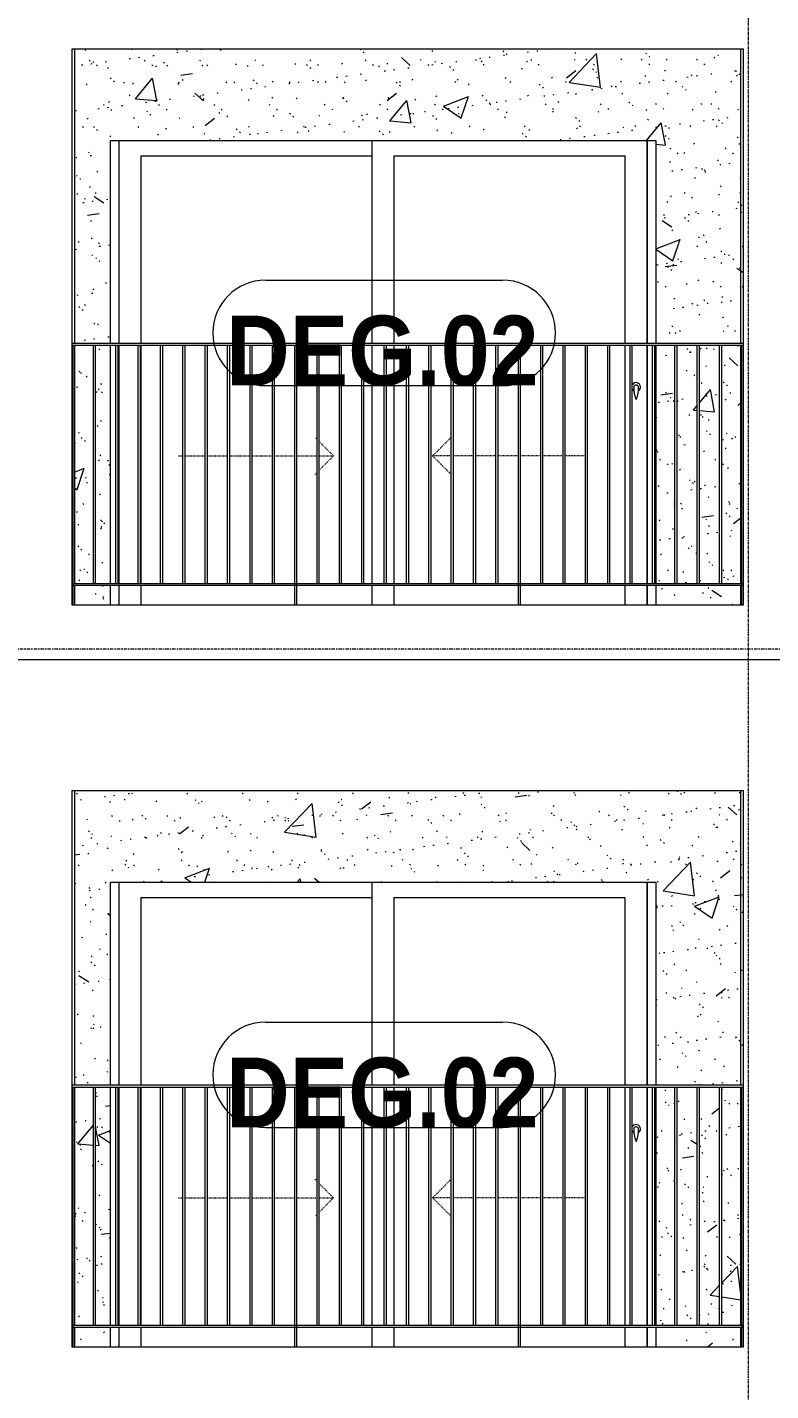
# Model space of a CAD drawing. Header units: millimetres. Extents: x -134153 to 99383, y -5233 to 35400.
# Drawn here: x 19153 to 22561, y 5600 to 11849 of the extents above; entities that cross this region are included whole.
import ezdxf

# ---------------------------------------------------------------- set-up
doc = ezdxf.new("R2010")
doc.units = ezdxf.units.MM
for name, pattern in [('Centre', [31.75, 6.35, -4.7625, 15.875, -4.7625]), ('Dash', [6, 3, -3]), ('Grid Line', [22.225, 12.7, -3.175, 3.175, -3.175])]:
    doc.linetypes.add(name, pattern=pattern)
for name, color, linetype, lineweight in [('0-2', 250, 'Continuous', 5), ('A-DOOR', 31, 'Continuous', 9), ('A-DOOR-FRAM', 31, 'Continuous', 9), ('A-DOOR-HDLN', 31, 'Dash', 9), ('A-DOOR-IDEN', 31, 'Continuous', 9), ('A-FLOR-HRAL', 11, 'Continuous', 9), ('A-FLOR-LEVL-2', 51, 'Centre', 9), ('A-WALL', 113, 'Continuous', 9), ('A-WALL-PATT-1', 9, 'Continuous', 9), ('I-WALL-1', 7, 'Continuous', 9), ('S-GRID-1', 1, 'Grid Line', 9)]:
    doc.layers.add(name, color=color, linetype=linetype, lineweight=lineweight)
doc.styles.add('Arial_B_2', font='arialbd_0.ttf', dxfattribs={"width": 0.9, "height": 320})
pattern_1 = [(50, (82572.6, 0), (1165.978, -102.01), [121.92, -1341.12]), (355, (82572.6, 0), (-225.554, 1222.763), [97.536, -1072.896]), (100.451, (82669.8, -8.5), (940.433, 1120.746), [103.616, -1139.776]), (46.184, (82572.6, 325.1), (1734.906, -269.074), [182.88, -2011.68]), (96.636, (82717.2, 302.7), (1519.38, 1583.54), [155.42, -1709.66]), (351.184, (82572.6, 325.1), (1519.39, 1583.52), [146.3, -1609.34]), (21, (82735.2, 243.8), (970.332, -654.498), [121.92, -1341.12]), (326, (82735.2, 243.8), (395.533, 1178.804), [97.536, -1072.896]), (71.451, (82816, 189.3), (1365.87, 524.296), [103.616, -1139.776]), (37.5, (82572.62, 0), (19.767, 541.153), [53.645, -1006.246, 53.645, -1035.507, -1076.96]), (37.5, (82572.62, 0), (19.767, 541.153), [-2149.043, 53.645, -1023.315]), (7.5, (82572.6, 0), (427.646, 641.156), [53.645, -567.334, 53.645, -981.862, -410.464]), (7.5, (82572.6, 0), (427.646, 641.156), [-1656.486, 53.645, -356.82]), (327.5, (82210.1, 0), (867.782, -36.665), [53.645, -352.755, 53.645, -1214.323, -1682.496]), (327.5, (82210.1, 0), (867.782, -36.665), [-1674.368, 53.645, -1628.85]), (317.5, (82047.56, 0), (948.028, 162.73), [53.645, -474.675, 53.645, -788.416, -1194.816]), (317.5, (82047.56, 0), (948.028, 162.73), [-1370.38, 53.645, -1141.17])]
pattern_2 = [(37.5, (82572.62, 0), (-5.1206, 156.61216), [5.364, -118.181, 5.364, -132.812, -132.08]), (37.5, (82572.62, 0), (-5.1206, 156.61216), [-261.722, 5.364, -126.716]), (7.5, (82572.62, 0), (143.847, 229.3842), [5.364, -61.285, 5.364, -105.989, -42.672]), (7.5, (82572.62, 0), (143.847, 229.3842), [-178.003, 5.364, -37.308]), (327.5, (82472.65, 0), (253.1176, 0.4601), [5.364, -35.276, 5.364, -140.94, -191.008]), (327.5, (82472.65, 0), (253.1176, 0.4601), [-186.944, 5.364, -185.644]), (317.5, (82472.65, 0), (244.3381, 71.3376), [5.364, -14.956, 5.364, -90.546, -109.728]), (317.5, (82472.65, 0), (244.3381, 71.3376), [-116.23, 5.364, -104.364])]

# ---------------------------------------------------------------- blocks, each defined once
blk = doc.blocks.new('NCV_TKTC_TANG 2_rvt-2-TKCS_MẶT ĐỨNG HƯỚNG NAM')
at = {"layer": 'A-WALL-PATT-1'}
h = blk.add_hatch(dxfattribs=at)
h.set_pattern_fill('FP_31', color=256, style=0, pattern_type=2)
h.set_pattern_definition(pattern_1)
h.paths.add_polyline_path([(57862.6, 5800), (58027.6, 5800), (58027.6, 5890), (57862.6, 5890)])
h.paths.add_polyline_path([(60917.6, 5800), (60917.6, 5890), (60527.6, 5890), (60527.6, 5800), (60901.2, 5800)])
h.paths.add_polyline_path([(60727.6, 5900), (60820.1, 5900), (60820.1, 6990), (60727.6, 6990), (60727.6, 6050)])
h.paths.add_polyline_path([(60917.6, 5900), (60917.6, 6990), (60830.1, 6990), (60830.1, 5900), (60883.7, 5900)])
h.paths.add_polyline_path([(60717.6, 5900), (60717.6, 6990), (60625.1, 6990), (60625.1, 5900)])
h.paths.add_polyline_path([(60615.1, 5900), (60615.1, 6990), (60527.6, 6990), (60527.6, 5900)])
h.paths.add_polyline_path([(58027.6, 5900), (58027.6, 6990), (57960.1, 6990), (57960.1, 5900)])
h.paths.add_polyline_path([(57950.1, 5900), (57950.1, 6990), (57862.6, 6990), (57862.6, 5900), (57880.7, 5900)])
h.paths.add_polyline_path([(60686.6, 7000), (60917.6, 7000), (60917.6, 8350), (57862.6, 8350), (57862.6, 7000), (58027.6, 7000), (58027.6, 7930), (60527.6, 7930), (60527.6, 7000), (60559.4, 7000)])
h = blk.add_hatch(dxfattribs=at)
h.set_pattern_fill('FP_32', color=256, style=0, pattern_type=2)
h.set_pattern_definition(pattern_2)
h.paths.add_polyline_path([(57862.6, 5800), (58027.6, 5800), (58027.6, 5890), (57862.6, 5890)])
h.paths.add_polyline_path([(60917.6, 5800), (60917.6, 5890), (60527.6, 5890), (60527.6, 5800), (60901.2, 5800)])
h.paths.add_polyline_path([(60727.6, 5900), (60820.1, 5900), (60820.1, 6990), (60727.6, 6990), (60727.6, 6050)])
h.paths.add_polyline_path([(60917.6, 5900), (60917.6, 6990), (60830.1, 6990), (60830.1, 5900), (60883.7, 5900)])
h.paths.add_polyline_path([(60717.6, 5900), (60717.6, 6990), (60625.1, 6990), (60625.1, 5900)])
h.paths.add_polyline_path([(60615.1, 5900), (60615.1, 6990), (60527.6, 6990), (60527.6, 5900)])
h.paths.add_polyline_path([(58027.6, 5900), (58027.6, 6990), (57960.1, 6990), (57960.1, 5900)])
h.paths.add_polyline_path([(57950.1, 5900), (57950.1, 6990), (57862.6, 6990), (57862.6, 5900), (57880.7, 5900)])
h.paths.add_polyline_path([(60686.6, 7000), (60917.6, 7000), (60917.6, 8350), (57862.6, 8350), (57862.6, 7000), (58027.6, 7000), (58027.6, 7930), (60527.6, 7930), (60527.6, 7000), (60559.4, 7000)])
h = blk.add_hatch(dxfattribs=at)
h.set_pattern_fill('FP_31', color=256, style=0, pattern_type=2)
h.set_pattern_definition(pattern_1)
h.paths.add_polyline_path([(60917.6, 5800), (60922.6, 5800), (60922.6, 5890), (60917.6, 5890), (60917.6, 5812.5)])
h.paths.add_polyline_path([(60918.1, 5900), (60922.6, 5900), (60921.7, 6990), (60917.6, 6990), (60917.6, 5900)])
h.paths.add_polyline_path([(60921.7, 7000), (60927.6, 7000), (60926.1, 8350), (60917.6, 8350), (60917.6, 7000)])
h = blk.add_hatch(dxfattribs=at)
h.set_pattern_fill('FP_32', color=256, style=0, pattern_type=2)
h.set_pattern_definition(pattern_2)
h.paths.add_polyline_path([(60917.6, 5800), (60922.6, 5800), (60922.6, 5890), (60917.6, 5890), (60917.6, 5812.5)])
h.paths.add_polyline_path([(60918.1, 5900), (60922.6, 5900), (60921.7, 6990), (60917.6, 6990), (60917.6, 5900)])
h.paths.add_polyline_path([(60921.7, 7000), (60927.6, 7000), (60926.1, 8350), (60917.6, 8350), (60917.6, 7000)])
at = {"layer": 'I-WALL-1'}
for p, q in [((57862.6, 8350), (57862.6, 7000)), ((60917.6, 7000), (60917.6, 8350)), ((58027.6, 7000), (58027.6, 7930)), ((58027.6, 7930), (60527.6, 7930)), ((60527.6, 7930), (60527.6, 7000)), ((57862.6, 6990), (57862.6, 5900)), ((58027.6, 5900), (58027.6, 6990)), ((60527.6, 6990), (60527.6, 5900)), ((60917.6, 5900), (60917.6, 6990)), ((57862.6, 5890), (57862.6, 5800)), ((58027.6, 5800), (58027.6, 5890)), ((60527.6, 5890), (60527.6, 5800)), ((60917.6, 5800), (60917.6, 5890))]:
    blk.add_line(p, q, dxfattribs=at)
blk = doc.blocks.new('NCV_TKTC_TANG 3 - 4_rvt-4-TKCS_MẶT ĐỨNG HƯỚNG NAM')
at = {"layer": 'A-WALL-PATT-1'}
h = blk.add_hatch(dxfattribs=at)
h.set_pattern_fill('FP_31', color=256, style=0, pattern_type=2)
h.set_pattern_definition(pattern_1)
h.paths.add_polyline_path([(60891.9, 9200), (60917.6, 9200), (60917.6, 9290), (60527.6, 9290), (60527.6, 9200), (60757.7, 9200)])
h.paths.add_polyline_path([(57862.6, 9200), (58027.6, 9200), (58027.6, 9290), (57862.6, 9290)])
h.paths.add_polyline_path([(60757.7, 9300), (60820.1, 9300), (60820.1, 10390), (60727.6, 10390), (60727.6, 9300)])
h.paths.add_polyline_path([(57880.7, 9300), (57950.1, 9300), (57950.1, 10390), (57862.6, 10390), (57862.6, 9300)])
h.paths.add_polyline_path([(60830.1, 9300), (60917.6, 9300), (60917.6, 10390), (60830.1, 10390), (60830.1, 9321.9)])
h.paths.add_polyline_path([(58027.6, 9300), (58027.6, 10390), (57960.1, 10390), (57960.1, 9300)])
h.paths.add_polyline_path([(60527.6, 9300), (60615.1, 9300), (60615.1, 10390), (60527.6, 10390), (60527.6, 9700)])
h.paths.add_polyline_path([(60625.1, 9300), (60717.6, 9300), (60717.6, 10390), (60625.1, 10390), (60625.1, 9578.1)])
h.paths.add_polyline_path([(60690.7, 10400), (60917.6, 10400), (60917.6, 11750), (57862.6, 11750), (57862.6, 10400), (58027.6, 10400), (58027.6, 11330), (60527.6, 11330), (60527.6, 10400), (60686.6, 10400)])
h = blk.add_hatch(dxfattribs=at)
h.set_pattern_fill('FP_32', color=256, style=0, pattern_type=2)
h.set_pattern_definition(pattern_2)
h.paths.add_polyline_path([(60891.9, 9200), (60917.6, 9200), (60917.6, 9290), (60527.6, 9290), (60527.6, 9200), (60757.7, 9200)])
h.paths.add_polyline_path([(57862.6, 9200), (58027.6, 9200), (58027.6, 9290), (57862.6, 9290)])
h.paths.add_polyline_path([(60757.7, 9300), (60820.1, 9300), (60820.1, 10390), (60727.6, 10390), (60727.6, 9300)])
h.paths.add_polyline_path([(57880.7, 9300), (57950.1, 9300), (57950.1, 10390), (57862.6, 10390), (57862.6, 9300)])
h.paths.add_polyline_path([(60830.1, 9300), (60917.6, 9300), (60917.6, 10390), (60830.1, 10390), (60830.1, 9321.9)])
h.paths.add_polyline_path([(58027.6, 9300), (58027.6, 10390), (57960.1, 10390), (57960.1, 9300)])
h.paths.add_polyline_path([(60527.6, 9300), (60615.1, 9300), (60615.1, 10390), (60527.6, 10390), (60527.6, 9700)])
h.paths.add_polyline_path([(60625.1, 9300), (60717.6, 9300), (60717.6, 10390), (60625.1, 10390), (60625.1, 9578.1)])
h.paths.add_polyline_path([(60690.7, 10400), (60917.6, 10400), (60917.6, 11750), (57862.6, 11750), (57862.6, 10400), (58027.6, 10400), (58027.6, 11330), (60527.6, 11330), (60527.6, 10400), (60686.6, 10400)])
h = blk.add_hatch(dxfattribs=at)
h.set_pattern_fill('FP_31', color=256, style=0, pattern_type=2)
h.set_pattern_definition(pattern_1)
h.paths.add_polyline_path([(60917.6, 9200), (60922.6, 9200), (60922.6, 9290), (60917.6, 9290), (60917.6, 9212.5)])
h.paths.add_polyline_path([(60918.1, 9300), (60922.6, 9300), (60921.7, 10390), (60917.6, 10390), (60917.6, 9300)])
h.paths.add_polyline_path([(60921.7, 10400), (60927.6, 10400), (60926.1, 11750), (60917.6, 11750), (60917.6, 10400)])
h = blk.add_hatch(dxfattribs=at)
h.set_pattern_fill('FP_32', color=256, style=0, pattern_type=2)
h.set_pattern_definition(pattern_2)
h.paths.add_polyline_path([(60917.6, 9200), (60922.6, 9200), (60922.6, 9290), (60917.6, 9290), (60917.6, 9212.5)])
h.paths.add_polyline_path([(60918.1, 9300), (60922.6, 9300), (60921.7, 10390), (60917.6, 10390), (60917.6, 9300)])
h.paths.add_polyline_path([(60921.7, 10400), (60927.6, 10400), (60926.1, 11750), (60917.6, 11750), (60917.6, 10400)])
at = {"layer": 'I-WALL-1'}
for p, q in [((57862.6, 11750), (57862.6, 10400)), ((60917.6, 10400), (60917.6, 11750)), ((58027.6, 10400), (58027.6, 11330)), ((58027.6, 11330), (60527.6, 11330)), ((60527.6, 11330), (60527.6, 10400)), ((57862.6, 10390), (57862.6, 9300)), ((58027.6, 9300), (58027.6, 10390)), ((60527.6, 10390), (60527.6, 9300)), ((60917.6, 9300), (60917.6, 10390)), ((57862.6, 9290), (57862.6, 9200)), ((58027.6, 9200), (58027.6, 9290)), ((60527.6, 9290), (60527.6, 9200)), ((60917.6, 9200), (60917.6, 9290))]:
    blk.add_line(p, q, dxfattribs=at)
blk = doc.blocks.new('DEG_02-DEG_03 - DEG_02-2500x2400mm-CỬA ĐI 02 CÁNH TRƯỢT-V253-TKCS_MẶT ĐỨNG HƯỚNG NAM')
at = {"layer": 'A-DOOR'}
for p, q in [((59227.6, 10400), (59227.6, 11330)), ((60487.6, 11330), (60487.6, 10400)), ((58167.6, 11260), (58167.6, 10400)), ((58167.6, 11260), (59227.6, 11260)), ((59327.6, 11260), (59327.6, 10400)), ((59327.6, 11260), (60387.6, 11260)), ((60387.6, 10400), (60387.6, 11260)), ((58167.6, 10390), (58167.6, 9300)), ((59227.6, 9300), (59227.6, 10390)), ((59327.6, 10390), (59327.6, 9300)), ((60387.6, 9300), (60387.6, 10390)), ((60487.6, 10390), (60487.6, 9300)), ((58167.6, 9290), (58167.6, 9200)), ((59227.6, 9200), (59227.6, 9290)), ((59327.6, 9290), (59327.6, 9200)), ((60387.6, 9200), (60387.6, 9290)), ((60487.6, 9290), (60487.6, 9200))]:
    blk.add_line(p, q, dxfattribs=at)
at = {"layer": 'A-DOOR', "flags": 128}
blk.add_lwpolyline([(60439.1, 10208.7), (60439.1, 10208.7), (60439, 10208.7), (60439, 10208.7), (60439, 10208.7), (60439, 10208.7), (60439, 10208.7), (60439, 10208.7), (60438.9, 10208.7), (60438.9, 10208.7), (60438.9, 10208.7), (60438.9, 10208.7), (60438.8, 10208.7), (60438.8, 10208.7), (60438.8, 10208.7), (60438.7, 10208.7), (60438.7, 10208.7), (60438.7, 10208.7), (60438.6, 10208.7), (60438.6, 10208.7), (60438.5, 10208.7), (60438.5, 10208.7), (60438.4, 10208.7), (60438.4, 10208.7), (60438.3, 10208.7), (60438.3, 10208.7), (60438.2, 10208.7), (60438.2, 10208.7), (60438.1, 10208.7), (60438.1, 10208.7), (60438, 10208.7), (60437.9, 10208.7), (60437.9, 10208.7), (60437.8, 10208.7), (60437.8, 10208.7), (60437.7, 10208.7), (60437.6, 10208.7), (60437.6, 10208.7), (60437.5, 10208.7), (60437.5, 10208.7), (60437.4, 10208.7), (60437.3, 10208.7), (60437.3, 10208.7), (60437.2, 10208.7), (60437.2, 10208.7), (60437.1, 10208.7), (60437.1, 10208.7), (60437, 10208.7), (60436.9, 10208.7), (60436.9, 10208.7), (60436.8, 10208.7), (60436.8, 10208.7), (60436.7, 10208.7), (60436.7, 10208.7), (60436.6, 10208.7), (60436.6, 10208.7), (60436.5, 10208.7), (60436.5, 10208.7), (60436.5, 10208.7), (60436.4, 10208.7), (60436.4, 10208.7), (60436.3, 10208.7), (60436.3, 10208.7), (60436.3, 10208.7), (60436.2, 10208.7), (60436.2, 10208.7), (60436.2, 10208.7), (60436.2, 10208.7), (60436.2, 10208.7), (60436.1, 10208.7), (60436.1, 10208.7), (60436.1, 10208.7), (60436.1, 10208.7), (60436.1, 10208.7), (60436.1, 10208.7), (60436.1, 10208.7)], dxfattribs=at)
at = {"layer": 'A-DOOR'}
for centre, radius, start, end in [((60437.6, 10200), 20, 0, 150), ((60437.6, 10200), 20, 210, 240), ((60436.1, 10199.2), 9.45, 90, 180), ((60591.4, 10199.2), 164.8, 180, 199.13397), ((60439.1, 10199.2), 9.45, 0, 90), ((60283.8, 10199.2), 164.8, 340.86603, 0), ((60437.6, 10200), 20, 300, 0), ((60437.9, 10146), 2.34, 199.13397, 261.03098), ((60437.2, 10146), 2.34, 278.96902, 340.86603)]:
    blk.add_arc(centre, radius, start, end, dxfattribs=at)
at = {"layer": 'A-DOOR-FRAM'}
for p, q in [((58067.6, 10400), (58067.6, 11330)), ((60487.6, 10400), (60487.6, 11330)), ((58067.6, 9300), (58067.6, 10390)), ((60487.6, 9300), (60487.6, 10390)), ((58067.6, 9200), (58067.6, 9290)), ((60487.6, 9200), (60487.6, 9290))]:
    blk.add_line(p, q, dxfattribs=at)
at = {"layer": 'A-DOOR-HDLN'}
for p, q in [((58975.1, 9959.5), (58965.5, 9969.1)), ((59050.3, 9884.2), (58985.1, 9949.5)), ((59504.8, 9884.2), (59589.7, 9969.1)), ((58340.3, 9884.2), (58360.1, 9884.2)), ((58370.1, 9884.2), (58462.6, 9884.2)), ((58472.6, 9884.2), (58565.1, 9884.2)), ((58575.1, 9884.2), (58667.6, 9884.2)), ((58677.6, 9884.2), (58770.1, 9884.2)), ((58780.1, 9884.2), (58872.6, 9884.2)), ((58882.6, 9884.2), (58975.1, 9884.2)), ((59050.3, 9884.2), (58985.1, 9819)), ((58985.1, 9884.2), (59050.3, 9884.2)), ((59504.8, 9884.2), (59589.7, 9799.4)), ((59590.1, 9884.2), (59504.8, 9884.2)), ((59692.6, 9884.2), (59600.1, 9884.2)), ((59795.1, 9884.2), (59702.6, 9884.2)), ((59897.6, 9884.2), (59805.1, 9884.2)), ((60000.1, 9884.2), (59907.6, 9884.2)), ((60102.6, 9884.2), (60010.1, 9884.2)), ((60205.1, 9884.2), (60112.6, 9884.2)), ((58975.1, 9809), (58965.5, 9799.4))]:
    blk.add_line(p, q, dxfattribs=at)
blk = doc.blocks.new('Railing - 10mm-1251313-TKCS_MẶT ĐỨNG HƯỚNG NAM')
at = {"layer": 'A-FLOR-HRAL'}
for p, q in [((52620.064287, 5900), (52620.064287, 6990)), ((52630.064287, 5900), (52630.064287, 6990))]:
    blk.add_line(p, q, dxfattribs=at)
blk = doc.blocks.new('Railing - 50 x 10mm-1251315-TKCS_MẶT ĐỨNG HƯỚNG NAM')
at = {"layer": 'A-FLOR-HRAL'}
for p, q in [((51697.564287, 5800), (51697.564287, 6990)), ((51707.564287, 6990), (51697.564287, 6990)), ((51707.564287, 5800), (51707.564287, 6990))]:
    blk.add_line(p, q, dxfattribs=at)
blk = doc.blocks.new('Railing - 50 x 10mm-1251311-TKCS_MẶT ĐỨNG HƯỚNG NAM')
at = {"layer": 'A-FLOR-HRAL'}
for p in [(52722.564287, 5800), (52727.564287, 6990)]:
    blk.add_line(p, (52722.564287, 6990), dxfattribs=at)
blk = doc.blocks.new('Railing - 50 x 10mm-V289-TKCS_MẶT ĐỨNG HƯỚNG NAM')
at = {"layer": 'A-FLOR-HRAL'}
for p, q in [((49657.564287, 6990), (49652.564287, 6990)), ((49657.564287, 5800), (49657.564287, 6990))]:
    blk.add_line(p, q, dxfattribs=at)
blk = doc.blocks.new('Railing - Railing-1266134-TKCS_MẶT ĐỨNG HƯỚNG NAM')
at = {"layer": 'A-FLOR-HRAL'}
for p, q in [((57852.564287, 5900), (60927.564287, 5900)), ((60927.564287, 5890), (57852.564287, 5890))]:
    blk.add_line(p, q, dxfattribs=at)
for name, p in [('Railing - 50 x 10mm-V289-TKCS_MẶT ĐỨNG HƯỚNG NAM', (8200, 0)), ('Railing - 10mm-1251313-TKCS_MẶT ĐỨNG HƯỚNG NAM', (5330, 0)), ('Railing - 10mm-1251313-TKCS_MẶT ĐỨNG HƯỚNG NAM', (5432.5, 0)), ('Railing - 10mm-1251313-TKCS_MẶT ĐỨNG HƯỚNG NAM', (5535, 0)), ('Railing - 10mm-1251313-TKCS_MẶT ĐỨNG HƯỚNG NAM', (5637.5, 0)), ('Railing - 10mm-1251313-TKCS_MẶT ĐỨNG HƯỚNG NAM', (5740, 0)), ('Railing - 10mm-1251313-TKCS_MẶT ĐỨNG HƯỚNG NAM', (5842.5, 0)), ('Railing - 10mm-1251313-TKCS_MẶT ĐỨNG HƯỚNG NAM', (5945, 0)), ('Railing - 10mm-1251313-TKCS_MẶT ĐỨNG HƯỚNG NAM', (6047.5, 0)), ('Railing - 10mm-1251313-TKCS_MẶT ĐỨNG HƯỚNG NAM', (6150, 0)), ('Railing - 50 x 10mm-1251315-TKCS_MẶT ĐỨNG HƯỚNG NAM', (7175, 0)), ('Railing - 10mm-1251313-TKCS_MẶT ĐỨNG HƯỚNG NAM', (6355, 0)), ('Railing - 10mm-1251313-TKCS_MẶT ĐỨNG HƯỚNG NAM', (6457.5, 0)), ('Railing - 10mm-1251313-TKCS_MẶT ĐỨNG HƯỚNG NAM', (6560, 0)), ('Railing - 10mm-1251313-TKCS_MẶT ĐỨNG HƯỚNG NAM', (6662.5, 0)), ('Railing - 10mm-1251313-TKCS_MẶT ĐỨNG HƯỚNG NAM', (6765, 0)), ('Railing - 10mm-1251313-TKCS_MẶT ĐỨNG HƯỚNG NAM', (6867.5, 0)), ('Railing - 10mm-1251313-TKCS_MẶT ĐỨNG HƯỚNG NAM', (6970, 0)), ('Railing - 10mm-1251313-TKCS_MẶT ĐỨNG HƯỚNG NAM', (7072.5, 0)), ('Railing - 10mm-1251313-TKCS_MẶT ĐỨNG HƯỚNG NAM', (7175, 0)), ('Railing - 50 x 10mm-1251315-TKCS_MẶT ĐỨNG HƯỚNG NAM', (8200, 0)), ('Railing - 10mm-1251313-TKCS_MẶT ĐỨNG HƯỚNG NAM', (7380, 0)), ('Railing - 10mm-1251313-TKCS_MẶT ĐỨNG HƯỚNG NAM', (7482.5, 0)), ('Railing - 10mm-1251313-TKCS_MẶT ĐỨNG HƯỚNG NAM', (7585, 0)), ('Railing - 10mm-1251313-TKCS_MẶT ĐỨNG HƯỚNG NAM', (7687.5, 0)), ('Railing - 10mm-1251313-TKCS_MẶT ĐỨNG HƯỚNG NAM', (7790, 0)), ('Railing - 10mm-1251313-TKCS_MẶT ĐỨNG HƯỚNG NAM', (7892.5, 0)), ('Railing - 10mm-1251313-TKCS_MẶT ĐỨNG HƯỚNG NAM', (7995, 0)), ('Railing - 10mm-1251313-TKCS_MẶT ĐỨNG HƯỚNG NAM', (8097.5, 0)), ('Railing - 10mm-1251313-TKCS_MẶT ĐỨNG HƯỚNG NAM', (8200, 0)), ('Railing - 50 x 10mm-1251311-TKCS_MẶT ĐỨNG HƯỚNG NAM', (8200, 0))]:
    blk.add_blockref(name, p)
blk = doc.blocks.new('Top Rail Type - Top Rail_Internal_-1266138-TKCS_MẶT ĐỨNG HƯỚNG NAM')
at = {"layer": 'A-FLOR-HRAL'}
for p, q in [((60927.564287, 7000), (57852.564287, 7000)), ((60927.564287, 6990), (57852.564287, 6990))]:
    blk.add_line(p, q, dxfattribs=at)
blk = doc.blocks.new('Railing - Railing-2456595-TKCS_MẶT ĐỨNG HƯỚNG NAM')
at = {"layer": 'A-FLOR-HRAL'}
for p, q in [((57852.564287, 9300), (60927.564287, 9300)), ((60927.564287, 9290), (57852.564287, 9290))]:
    blk.add_line(p, q, dxfattribs=at)
for name, p in [('Railing - 50 x 10mm-V289-TKCS_MẶT ĐỨNG HƯỚNG NAM', (8200, 3400)), ('Railing - 10mm-1251313-TKCS_MẶT ĐỨNG HƯỚNG NAM', (5330, 3400)), ('Railing - 10mm-1251313-TKCS_MẶT ĐỨNG HƯỚNG NAM', (5432.5, 3400)), ('Railing - 10mm-1251313-TKCS_MẶT ĐỨNG HƯỚNG NAM', (5535, 3400)), ('Railing - 10mm-1251313-TKCS_MẶT ĐỨNG HƯỚNG NAM', (5637.5, 3400)), ('Railing - 10mm-1251313-TKCS_MẶT ĐỨNG HƯỚNG NAM', (5740, 3400)), ('Railing - 10mm-1251313-TKCS_MẶT ĐỨNG HƯỚNG NAM', (5842.5, 3400)), ('Railing - 10mm-1251313-TKCS_MẶT ĐỨNG HƯỚNG NAM', (5945, 3400)), ('Railing - 10mm-1251313-TKCS_MẶT ĐỨNG HƯỚNG NAM', (6047.5, 3400)), ('Railing - 10mm-1251313-TKCS_MẶT ĐỨNG HƯỚNG NAM', (6150, 3400)), ('Railing - 50 x 10mm-1251315-TKCS_MẶT ĐỨNG HƯỚNG NAM', (7175, 3400)), ('Railing - 10mm-1251313-TKCS_MẶT ĐỨNG HƯỚNG NAM', (6355, 3400)), ('Railing - 10mm-1251313-TKCS_MẶT ĐỨNG HƯỚNG NAM', (6457.5, 3400)), ('Railing - 10mm-1251313-TKCS_MẶT ĐỨNG HƯỚNG NAM', (6560, 3400)), ('Railing - 10mm-1251313-TKCS_MẶT ĐỨNG HƯỚNG NAM', (6662.5, 3400)), ('Railing - 10mm-1251313-TKCS_MẶT ĐỨNG HƯỚNG NAM', (6765, 3400)), ('Railing - 10mm-1251313-TKCS_MẶT ĐỨNG HƯỚNG NAM', (6867.5, 3400)), ('Railing - 10mm-1251313-TKCS_MẶT ĐỨNG HƯỚNG NAM', (6970, 3400)), ('Railing - 10mm-1251313-TKCS_MẶT ĐỨNG HƯỚNG NAM', (7072.5, 3400)), ('Railing - 10mm-1251313-TKCS_MẶT ĐỨNG HƯỚNG NAM', (7175, 3400)), ('Railing - 50 x 10mm-1251315-TKCS_MẶT ĐỨNG HƯỚNG NAM', (8200, 3400)), ('Railing - 10mm-1251313-TKCS_MẶT ĐỨNG HƯỚNG NAM', (7380, 3400)), ('Railing - 10mm-1251313-TKCS_MẶT ĐỨNG HƯỚNG NAM', (7482.5, 3400)), ('Railing - 10mm-1251313-TKCS_MẶT ĐỨNG HƯỚNG NAM', (7585, 3400)), ('Railing - 10mm-1251313-TKCS_MẶT ĐỨNG HƯỚNG NAM', (7687.5, 3400)), ('Railing - 10mm-1251313-TKCS_MẶT ĐỨNG HƯỚNG NAM', (7790, 3400)), ('Railing - 10mm-1251313-TKCS_MẶT ĐỨNG HƯỚNG NAM', (7892.5, 3400)), ('Railing - 10mm-1251313-TKCS_MẶT ĐỨNG HƯỚNG NAM', (7995, 3400)), ('Railing - 10mm-1251313-TKCS_MẶT ĐỨNG HƯỚNG NAM', (8097.5, 3400)), ('Railing - 10mm-1251313-TKCS_MẶT ĐỨNG HƯỚNG NAM', (8200, 3400)), ('Railing - 50 x 10mm-1251311-TKCS_MẶT ĐỨNG HƯỚNG NAM', (8200, 3400))]:
    blk.add_blockref(name, p)
blk = doc.blocks.new('Top Rail Type - Top Rail_Internal_-2456596-TKCS_MẶT ĐỨNG HƯỚNG NAM')
at = {"layer": 'A-FLOR-HRAL'}
for p, q in [((60927.564287, 10400), (57852.564287, 10400)), ((60927.564287, 10390), (57852.564287, 10390))]:
    blk.add_line(p, q, dxfattribs=at)
blk = doc.blocks.new('STN_Door Tag - STN_Door Tag-1788670-TKCS_MẶT ĐỨNG HƯỚNG NAM')
at = {"layer": 'A-DOOR-IDEN'}
for p, q in [((50538.4, 10689.1), (51626.5, 10689.1)), ((50538.4, 10206.1), (51626.5, 10206.1))]:
    blk.add_line(p, q, dxfattribs=at)
for centre, start, end in [((50538.4, 10447.6), 90, 270), ((51626.5, 10447.6), 270, 90)]:
    blk.add_arc(centre, 241.5, start, end, dxfattribs=at)

msp = doc.modelspace()

# ---------------------------------------------------------------- linework, layer by layer
at = {"layer": 'A-FLOR-LEVL-2'}
msp.add_line((-12769.4, 9000), (95658.9, 9000), dxfattribs=at)
at = {"layer": 'A-WALL'}
for p, q in [((19358.9, 9200), (19358.9, 11750)), ((19358.9, 11750), (22433.9, 11750)), ((22433.9, 11750), (22433.9, 9200)), ((22433.9, 9200), (19358.9, 9200)), ((22643.9, 8950), (15558.9, 8950)), ((19358.9, 5800), (19358.9, 8350)), ((19358.9, 8350), (22433.9, 8350)), ((22433.9, 8350), (22433.9, 5800)), ((22433.9, 5800), (19358.9, 5800))]:
    msp.add_line(p, q, dxfattribs=at)
at = {"layer": 'S-GRID-1'}
msp.add_line((22458.9, 856.3), (22458.9, 30285.9), dxfattribs=at)

# ---------------------------------------------------------------- block references
at = {"layer": '0-2'}
for name in ['NCV_TKTC_TANG 3 - 4_rvt-4-TKCS_MẶT ĐỨNG HƯỚNG NAM', 'NCV_TKTC_TANG 2_rvt-2-TKCS_MẶT ĐỨNG HƯỚNG NAM']:
    msp.add_blockref(name, (-38493.7, 0), dxfattribs=at)
at = {"layer": 'A-DOOR'}
for p in [(-38493.7, 0), (-38493.7, -3400)]:
    msp.add_blockref('DEG_02-DEG_03 - DEG_02-2500x2400mm-CỬA ĐI 02 CÁNH TRƯỢT-V253-TKCS_MẶT ĐỨNG HƯỚNG NAM', p, dxfattribs=at)
at = {"layer": 'A-DOOR-IDEN'}
for p in [(-30293.7, 0), (-30293.7, -3400)]:
    msp.add_blockref('STN_Door Tag - STN_Door Tag-1788670-TKCS_MẶT ĐỨNG HƯỚNG NAM', p, dxfattribs=at)
at = {"layer": 'A-FLOR-HRAL'}
for name in ['Top Rail Type - Top Rail_Internal_-2456596-TKCS_MẶT ĐỨNG HƯỚNG NAM', 'Railing - Railing-2456595-TKCS_MẶT ĐỨNG HƯỚNG NAM', 'Top Rail Type - Top Rail_Internal_-1266138-TKCS_MẶT ĐỨNG HƯỚNG NAM', 'Railing - Railing-1266134-TKCS_MẶT ĐỨNG HƯỚNG NAM']:
    msp.add_blockref(name, (-38493.7, 0), dxfattribs=at)

# ---------------------------------------------------------------- texts
at = {"layer": 'A-DOOR-IDEN', "char_height": 320, "width": 1467.36, "attachment_point": 5, "line_spacing_factor": 0.936439, "style": 'Arial_B_2'}
for insert in [(20780.6, 10364.6), (20780.6, 6964.6)]:
    msp.add_mtext('\\pt7.2,14.4,21.6,28.8,36,43.2,50.4,57.6,64.8,72,79.2,86.4,93.6,100.8,108,115.2,122.4,129.6,136.8,144,151.2,158.4,165.6,172.8,180,187.2,194.4,201.6,208.8,216,223.2,230.4;DEG.02', dxfattribs=dict(at, insert=insert))

doc.saveas('drawing.dxf')
